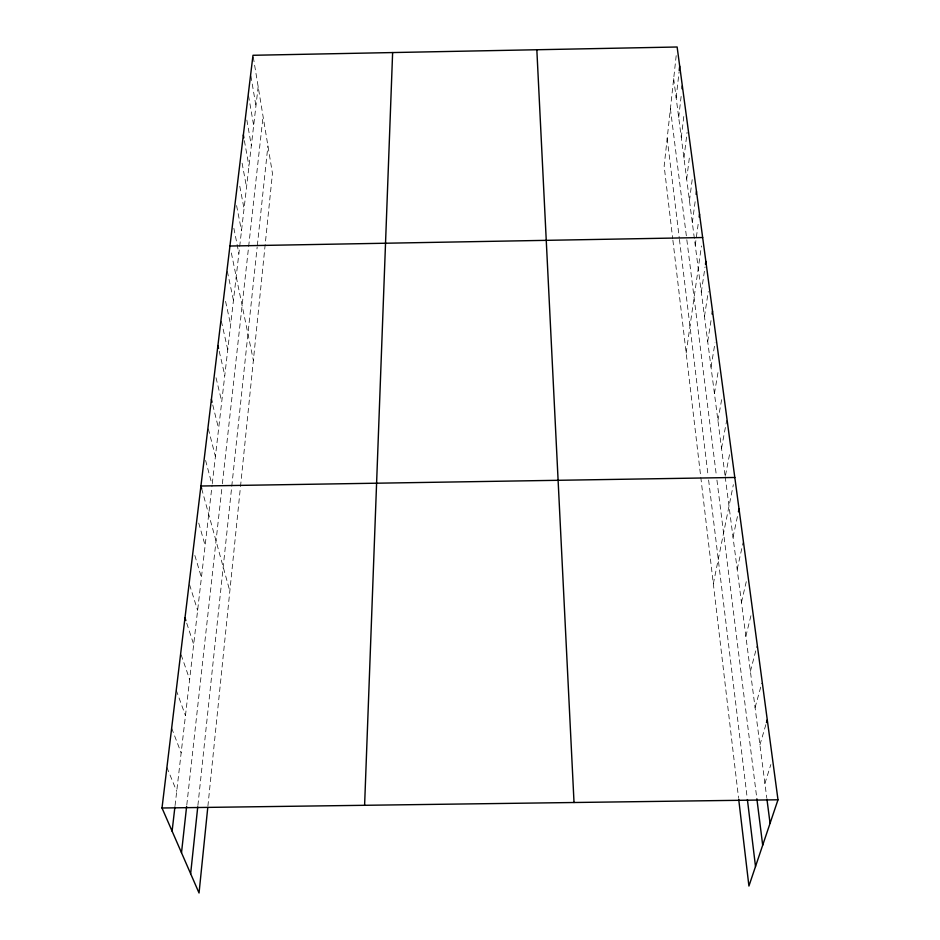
<?xml version="1.0" encoding="UTF-8"?>
<svg xmlns="http://www.w3.org/2000/svg" width="940" height="940" viewBox="0 0 940 940"><rect width="100%" height="100%" fill="white"/><g stroke="black" fill="none" stroke-linecap="round" stroke-linejoin="round"><path stroke-width="0.7" stroke-dasharray="4.7 3.53" d="M207.893 806.238L240.346 488.036M240.499 486.591L272.447 173.336L253.224 56.706M197.893 805.462L257.172 247.02M257.325 245.599L267.912 145.853M676.189 55.636L664.157 166.075L672.711 238.784M186.79 804.969L221.899 487.978M222.369 483.748L263.059 116.407M676.166 97.831L679.056 71.957M678.704 117.453L681.512 93.048M175.063 805.592L212.111 485.028M212.275 483.595L258.159 86.668M681.3 137.522L684.014 114.598M683.956 158.061L687.093 132.329M686.682 179.082L689.725 154.841M689.466 200.62L692.416 177.871M692.322 222.674L695.541 198.599M695.248 245.27L698.561 221.288M686.165 352.994L701.452 245.963M701.311 292.187L705.035 267.031M704.471 316.533L708.29 291.529M707.702 341.526L711.368 318.39M711.016 367.164L715.034 342.759M714.423 393.484L718.325 370.701M717.925 420.509L722.19 396.515M721.52 448.286L726.702 420.333M725.48 475.44L729.757 453.315M713.331 583.799L733.353 484.652M733.036 537.257L737.83 514.627M737.183 569.288L743.058 542.827M741.46 602.282L746.572 580.38M745.855 636.286L751.084 615.077M750.402 671.36L756.9 646.438M755.079 707.538L761.811 683.204M759.908 744.891L766.464 722.637M764.902 783.455L770.847 764.549M166.921 767.428L176.708 791.386M171.656 728.195L181.15 752.87M176.25 690.23L185.462 715.575M181.162 654.851L189.645 679.432M186.731 623.185L193.687 644.405M189.586 584.739L197.623 610.424M194.85 555.446L201.43 577.454M198.728 523.087L205.132 545.435M201.677 488.718L229.83 591.107M205.601 460.436L211.747 483.654M208.351 428.863L215.413 456.499M212.769 404.999L218.621 428.734M216.036 377.751L221.746 401.697M219.22 351.231L224.789 375.377M221.346 321.116L227.75 349.727M225.565 301.364L230.641 324.735M227.339 271.331L233.461 300.377M231.358 252.978L253.365 360.361M233.872 228.291L238.878 253.436M236.586 205.578L241.498 230.829M239.782 186.226L244.047 208.751M242.109 163.184L246.538 187.201M244.376 140.659L248.971 166.157M246.844 120.038L251.344 145.594M248.524 95.633L253.671 125.502M250.898 75.94L255.939 105.867M673.675 78.666L725.034 475.393M725.21 476.815L766.746 797.684M670.408 108.664L686.658 238.384M686.834 239.759L716.409 475.84M716.938 480.082L756.688 797.355M667.177 138.356L679.268 238.02M679.432 239.442L708.102 475.722M708.619 480.023L747.218 798.13M672.887 240.229L738.523 797.731"/><path stroke-width="1.41" d="M364.603 805.298L392.626 52.558M207.752 807.648L199.045 893L162.009 808L252.989 55.284L677.129 47L777.991 799.787L748.922 886.044L738.687 799.153M190.644 873.718L197.741 806.896M181.502 852.733L186.625 806.426M679.221 70.524L679.702 66.211M682.005 88.748L682.334 85.869M172.102 831.16L174.899 807.014M696.105 194.345L696.493 191.513M699.149 217.058L699.536 214.238M705.447 264.234L705.858 261.449M712.062 314.054L712.52 311.152M738.429 511.807L739.028 508.975M766.464 722.637L767.275 719.852M229.936 246.022L702.662 237.538M734.81 477.473L200.925 486.015L201.677 488.718M162.009 808L777.991 799.787M184.992 617.886L185.862 620.529M211.394 399.418L212.088 402.214M217.904 345.556L218.562 348.387M243.354 134.996L243.859 137.828M766.934 799.106L770.06 823.299M756.876 798.812L762.693 845.189M747.394 799.564L755.513 866.492M536.834 49.738L574.023 802.502"/></g></svg>
